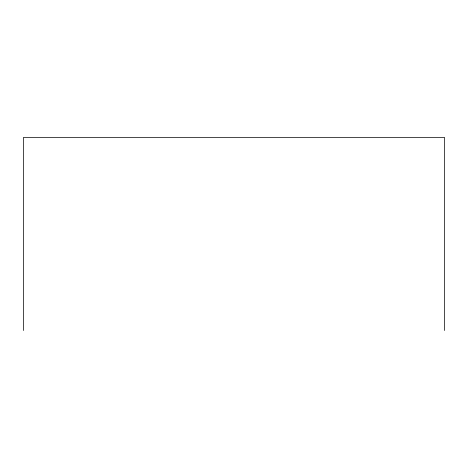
<?xml version="1.0" encoding="UTF-8"?>
<svg xmlns="http://www.w3.org/2000/svg" width="468" height="468" viewBox="0 0 468 468"><rect width="100%" height="100%" fill="white"/><g stroke="black" fill="none" stroke-linecap="round" stroke-linejoin="round"><path stroke-width="0.7" d="M444.6 330.507L444.6 137.493L23.4 137.493L23.4 330.507"/></g></svg>
